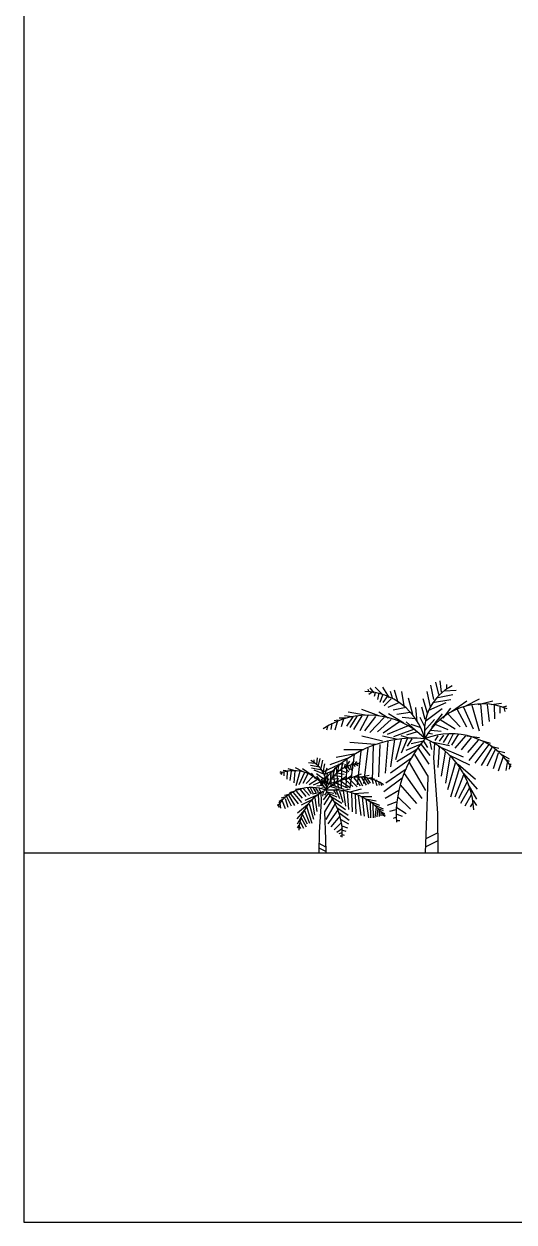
# Model space of a CAD drawing. Header units: inches. Extents: x -59 to 212, y 9 to 737.
# Drawn here: x 76.06 to 83.37, y 11.72 to 29.6 of the extents above; entities that cross this region are included whole.
import ezdxf

# ---------------------------------------------------------------- set-up
doc = ezdxf.new("R2010")
doc.units = ezdxf.units.IN
doc.header["$MEASUREMENT"] = 0
doc.layers.add('BN', color=1, linetype='Continuous')

msp = doc.modelspace()

# ---------------------------------------------------------------- linework, layer by layer
msp.add_line((76.05983, 17.23108), (115.19793, 17.23108))
msp.add_lwpolyline([(115.19793, 47.4751), (76.05983, 47.4751), (76.05983, 11.72189), (115.19793, 11.72189)], close=True)
at = {"layer": 'BN', "color": 3}
for p, q in [((81.20843, 19.62947), (81.19396, 19.66663)), ((81.28092, 19.62017), (81.22295, 19.69449)), ((81.40415, 19.5923), (81.29543, 19.70379)), ((81.51286, 19.54584), (81.41138, 19.70379)), ((82.17248, 19.51794), (82.12902, 19.73169)), ((82.24497, 19.5923), (82.20147, 19.77815)), ((82.28847, 19.62947), (82.26672, 19.79672)), ((82.36096, 19.74095), (82.36096, 19.67593)), ((81.25193, 19.62947), (81.2012, 19.5923)), ((81.29543, 19.62017), (81.28092, 19.5644)), ((81.35341, 19.62017), (81.33166, 19.51794)), ((81.40415, 19.583), (81.36792, 19.47148)), ((81.47663, 19.5644), (81.41138, 19.47148)), ((81.53461, 19.52724), (81.43313, 19.42502)), ((81.55636, 19.53654), (81.52737, 19.63877)), ((81.63612, 19.49008), (81.58538, 19.65733)), ((81.73032, 19.42502), (81.6941, 19.63877)), ((81.86082, 19.29493), (81.79557, 19.53654)), ((82.07828, 19.31349), (82.01303, 19.52724)), ((82.12175, 19.40642), (82.07101, 19.63877)), ((82.15073, 19.47148), (82.42621, 19.51794)), ((82.20875, 19.54584), (82.4552, 19.5923)), ((82.33197, 19.64803), (82.50593, 19.65733)), ((82.43345, 19.34139), (82.66538, 19.49938)), ((82.65091, 19.42502), (82.85386, 19.52724)), ((82.83211, 19.44362), (83.04957, 19.49938)), ((81.15046, 19.28563), (80.89673, 19.33209)), ((81.35341, 19.27633), (81.09972, 19.36925)), ((81.49115, 19.23917), (81.35341, 19.33209)), ((81.65783, 19.47148), (81.48387, 19.39715)), ((81.75931, 19.39715), (81.5636, 19.35995)), ((81.81732, 19.32279), (81.62161, 19.29493)), ((81.92603, 19.1927), (81.90428, 19.39715)), ((82.04202, 19.22057), (81.99128, 19.40642)), ((82.29571, 19.37855), (82.05653, 19.202)), ((82.1, 19.35995), (82.35372, 19.47148)), ((82.31022, 19.23917), (82.42621, 19.38785)), ((82.52045, 19.36925), (82.65815, 19.10908)), ((82.61465, 19.40642), (82.75962, 19.08118)), ((82.73787, 19.43432), (82.84662, 19.05332)), ((82.86837, 19.45288), (82.89736, 19.12764)), ((82.96985, 19.44362), (82.99883, 19.1927)), ((83.02782, 19.44362), (83.18003, 19.46218)), ((83.07132, 19.43432), (83.07856, 19.22987)), ((83.15832, 19.40642), (83.15832, 19.31349)), ((83.19455, 19.40642), (83.2598, 19.42502)), ((83.2163, 19.39715), (83.23077, 19.34139)), ((80.65028, 19.16484), (80.63581, 19.07188)), ((80.74452, 19.2113), (80.68655, 19.202)), ((80.73728, 19.202), (80.69378, 19.06262)), ((80.86051, 19.23917), (80.75903, 19.23917)), ((80.82425, 19.22987), (80.78802, 19.10908)), ((80.95475, 19.25777), (80.83876, 19.27633)), ((80.96198, 19.25777), (80.86775, 19.11838)), ((81.02723, 19.27633), (80.91848, 19.09978)), ((81.09972, 19.27633), (80.9765, 19.07188)), ((81.18668, 19.27633), (81.0707, 19.05332)), ((81.30267, 19.26703), (81.13595, 19.05332)), ((81.43313, 19.24847), (81.21567, 19.02542)), ((81.53461, 19.22057), (81.33166, 19.03472)), ((81.65783, 19.1834), (81.41866, 19.01615)), ((81.72308, 19.16484), (81.49838, 19.30423)), ((81.89705, 19.22987), (81.70133, 19.24847)), ((81.89705, 19.06262), (81.75931, 19.1834)), ((81.96953, 19.09978), (81.83183, 19.14624)), ((82.04202, 19.09978), (81.96953, 19.24847)), ((82.17976, 19.22057), (82.03478, 19.05332)), ((82.29571, 19.30423), (82.13626, 19.09978)), ((82.20147, 19.14624), (82.38271, 19.07188)), ((82.26672, 19.22057), (82.49142, 19.08118)), ((82.38271, 19.30423), (82.56391, 19.10908)), ((80.58507, 19.10908), (80.57056, 19.06262)), ((81.40415, 18.89533), (81.09972, 18.96969)), ((81.63612, 18.92323), (81.40415, 18.96969)), ((81.78833, 19.12764), (81.47663, 18.99755)), ((81.86806, 19.07188), (81.57087, 18.96039)), ((81.80281, 18.94179), (81.68686, 18.97895)), ((81.92603, 19.03472), (81.76658, 18.98825)), ((82.09276, 19.01615), (82.15073, 19.00685)), ((82.12902, 19.06262), (82.28123, 19.04402)), ((82.2305, 18.97895), (82.187, 18.90463)), ((82.31746, 18.98825), (82.25221, 18.89533)), ((82.38995, 19.00685), (82.31022, 18.87677)), ((82.46243, 19.00685), (82.38271, 18.84887)), ((82.54216, 19.00685), (82.43345, 18.83957)), ((82.64363, 18.97895), (82.48418, 18.7931)), ((82.73063, 18.95109), (82.57842, 18.76524)), ((82.66538, 18.97895), (82.85386, 18.95109)), ((81.29543, 18.84887), (80.91848, 18.87677)), ((81.18668, 18.7931), (81.12143, 18.26342)), ((81.26641, 18.8303), (81.25193, 18.30988)), ((81.36792, 18.84887), (81.34617, 18.36564)), ((81.48387, 18.89533), (81.44765, 18.4214)), ((81.58538, 18.92323), (81.52737, 18.51433)), ((81.68686, 18.92323), (81.59986, 18.61655)), ((81.9188, 18.77454), (81.62161, 18.58869)), ((81.77382, 18.93249), (81.68686, 18.71878)), ((81.96953, 18.84887), (81.75207, 18.75594)), ((81.84631, 18.93249), (81.77382, 18.821)), ((82.02027, 18.89533), (81.83183, 18.85817)), ((81.94055, 18.7931), (82.1, 18.55149)), ((81.98405, 18.84887), (82.11451, 18.68162)), ((82.02027, 18.89533), (82.07828, 18.8024)), ((82.11451, 18.88603), (82.13626, 18.77454)), ((82.1435, 18.88603), (82.40446, 18.8303)), ((82.17976, 18.86747), (82.16881, 18.65023)), ((82.25221, 18.8117), (82.2305, 18.50503)), ((82.23773, 18.821), (82.60741, 18.66302)), ((82.83211, 18.91393), (82.67266, 18.72808)), ((82.91187, 18.87677), (82.69437, 18.60725)), ((82.9916, 18.84887), (82.78137, 18.57009)), ((82.86837, 18.91393), (83.01335, 18.86747)), ((83.03506, 18.8024), (82.87561, 18.53293)), ((83.02058, 18.821), (83.14381, 18.7931)), ((80.38482, 18.61835), (80.38482, 18.58177)), ((80.42559, 18.55564), (80.43783, 18.64972)), ((80.45006, 18.53474), (80.47453, 18.63928)), ((80.49084, 18.49291), (80.51528, 18.61314)), ((80.91848, 18.65372), (80.6213, 18.54219)), ((80.99825, 18.70948), (80.71553, 18.65372)), ((81.12143, 18.76524), (80.83152, 18.76524)), ((80.87498, 18.61655), (80.86051, 18.19839)), ((80.86187, 18.5086), (80.91895, 18.59745)), ((80.98373, 18.70018), (80.91848, 18.19839)), ((80.92303, 18.53474), (80.98418, 18.59745)), ((80.99234, 18.55041), (81.02495, 18.59222)), ((81.08521, 18.74664), (81.02723, 18.24485)), ((81.83907, 18.64442), (81.52737, 18.4214)), ((81.88257, 18.70018), (82.08552, 18.36564)), ((82.33921, 18.73734), (82.28123, 18.37494)), ((82.4117, 18.66302), (82.34645, 18.27272)), ((82.39718, 18.69088), (82.70165, 18.54219)), ((83.0858, 18.76524), (82.96261, 18.52363)), ((83.1293, 18.71878), (83.05681, 18.48647)), ((83.10755, 18.75594), (83.23077, 18.72808)), ((83.20178, 18.65372), (83.1293, 18.44927)), ((83.16556, 18.70948), (83.29602, 18.63515)), ((83.24528, 18.62585), (83.29602, 18.59795)), ((79.91593, 18.43017), (79.87922, 18.44064)), ((79.90369, 18.42496), (79.89555, 18.3936)), ((80.00971, 18.4511), (79.92409, 18.46154)), ((79.9363, 18.43017), (79.9363, 18.3779)), ((79.98524, 18.44587), (79.98117, 18.33086)), ((80.1198, 18.4511), (79.99747, 18.48246)), ((80.04232, 18.4511), (80.02601, 18.30996)), ((80.0994, 18.45631), (80.08309, 18.27336)), ((80.22172, 18.44064), (80.10756, 18.49814)), ((80.1728, 18.44587), (80.11163, 18.23155)), ((80.24212, 18.43017), (80.16057, 18.24723)), ((80.34404, 18.3936), (80.21358, 18.48246)), ((80.40112, 18.56608), (80.30327, 18.57131)), ((80.47044, 18.5086), (80.33181, 18.53474)), ((80.50307, 18.46677), (80.34811, 18.49291)), ((80.41336, 18.3361), (80.34811, 18.41973)), ((80.53161, 18.40404), (80.38889, 18.46677)), ((80.42152, 18.4145), (80.55606, 18.31519)), ((80.51938, 18.43017), (80.54791, 18.56087)), ((80.75176, 18.54219), (80.52706, 18.44)), ((80.65756, 18.44927), (80.52706, 18.39354)), ((80.54382, 18.3779), (80.58053, 18.49814)), ((80.56422, 18.32563), (80.59276, 18.43017)), ((80.62946, 18.30996), (80.6417, 18.42496)), ((80.63581, 18.4214), (80.63581, 18.23555)), ((80.6648, 18.44927), (80.69378, 18.22625)), ((80.66615, 18.36746), (80.70285, 18.50337)), ((80.71553, 18.49573), (80.74452, 18.20765)), ((80.72325, 18.42496), (80.83333, 18.40404)), ((80.73955, 18.44064), (80.75993, 18.56087)), ((80.78033, 18.46677), (80.87818, 18.42496)), ((80.80253, 18.57939), (80.78802, 18.19839)), ((80.79254, 18.47723), (80.82108, 18.57131)), ((80.83741, 18.50337), (80.85371, 18.56087)), ((80.84964, 18.49814), (80.90672, 18.44064)), ((80.88225, 18.51904), (80.91895, 18.46677)), ((80.92303, 18.5295), (80.9434, 18.46677)), ((80.95156, 18.55041), (80.9638, 18.49291)), ((80.98418, 18.55041), (80.99234, 18.51904)), ((81.00864, 18.55564), (81.03718, 18.53474)), ((81.03311, 18.55564), (81.04126, 18.57654)), ((81.75931, 18.47717), (81.45488, 18.27272)), ((81.80281, 18.57939), (82.04926, 18.16119)), ((82.49142, 18.57009), (82.37547, 18.17049)), ((82.55667, 18.50503), (82.41893, 18.059)), ((82.53492, 18.55149), (82.79588, 18.32848)), ((83.26703, 18.57939), (83.24528, 18.45857)), ((83.30326, 18.54219), (83.29602, 18.47717)), ((83.30326, 18.55149), (83.32501, 18.55149)), ((80.29511, 18.40927), (80.21765, 18.26292)), ((80.37258, 18.37269), (80.27066, 18.26292)), ((80.43783, 18.32563), (80.31143, 18.24723)), ((80.47453, 18.28383), (80.37258, 18.242)), ((80.42152, 18.37269), (80.51121, 18.25769)), ((80.51528, 18.23679), (80.42966, 18.22632)), ((80.53433, 18.30988), (80.47632, 18.26342)), ((80.48674, 18.32563), (80.56829, 18.23155)), ((80.59231, 18.37494), (80.49083, 18.31918)), ((80.54881, 18.31918), (80.53433, 18.25412)), ((80.56422, 18.25769), (80.60499, 18.34133)), ((80.58507, 18.35634), (80.58507, 18.25412)), ((80.60499, 18.25769), (80.68245, 18.28383)), ((80.64577, 18.33086), (80.75586, 18.34133)), ((80.64577, 18.23679), (80.72325, 18.30473)), ((80.66207, 18.242), (80.82924, 18.17928)), ((80.69061, 18.38313), (80.8007, 18.36746)), ((80.70692, 18.27336), (80.88225, 18.20019)), ((80.74362, 18.29429), (80.87002, 18.37269)), ((80.78033, 18.30473), (80.91486, 18.21065)), ((80.84964, 18.32563), (80.9638, 18.22109)), ((80.87409, 18.3361), (80.95156, 18.38837)), ((80.90672, 18.34133), (81.02904, 18.21586)), ((80.95156, 18.357), (81.09426, 18.40927)), ((80.9801, 18.35177), (81.07389, 18.23155)), ((81.04535, 18.357), (81.11059, 18.23155)), ((81.06572, 18.36223), (81.20844, 18.38837)), ((81.09426, 18.357), (81.16358, 18.242)), ((81.13504, 18.357), (81.19621, 18.25769)), ((81.17174, 18.34656), (81.22475, 18.26815)), ((81.17581, 18.34656), (81.24106, 18.357)), ((81.22882, 18.3361), (81.2859, 18.3361)), ((81.24922, 18.33086), (81.2696, 18.26292)), ((81.29406, 18.32042), (81.32668, 18.31519)), ((81.29814, 18.31519), (81.3226, 18.23679)), ((81.34707, 18.29429), (81.35521, 18.242)), ((81.38375, 18.26292), (81.39192, 18.23679)), ((81.70133, 18.34708), (81.4259, 18.14263)), ((81.67235, 18.24485), (81.91156, 17.96608)), ((81.73032, 18.4121), (81.99128, 18.0404)), ((82.61465, 18.39354), (82.48418, 18.059)), ((82.66538, 18.28202), (82.54216, 18.0404)), ((82.61465, 18.4121), (82.81763, 18.17979)), ((82.6799, 18.25412), (82.81036, 18.0311)), ((79.96486, 18.06428), (79.89555, 18.04861)), ((80.01378, 18.10088), (79.94446, 18.08519)), ((79.9771, 18.06951), (80.04639, 17.93361)), ((80.00564, 18.09042), (80.09533, 17.93884)), ((80.0994, 18.15315), (80.01785, 18.12701)), ((80.03008, 18.11655), (80.14834, 17.95974)), ((80.07493, 18.13225), (80.19727, 17.98064)), ((80.21358, 18.18973), (80.10756, 18.17405)), ((80.1198, 18.15315), (80.20949, 18.04861)), ((80.17688, 18.17405), (80.2625, 18.06951)), ((80.22581, 18.18973), (80.3155, 18.08519)), ((80.45413, 18.10088), (80.24619, 18.01201)), ((80.28289, 18.20542), (80.34404, 18.11132)), ((80.32774, 18.20542), (80.37258, 18.11655)), ((80.50714, 18.13746), (80.36035, 18.10611)), ((80.36851, 18.20542), (80.41336, 18.13225)), ((80.40929, 18.19496), (80.44599, 18.14269)), ((80.44599, 18.09565), (80.4582, 17.92314)), ((80.4582, 18.18973), (80.48267, 18.14792)), ((80.48674, 18.12701), (80.4929, 18.00482)), ((80.53568, 18.21065), (80.50307, 18.20542)), ((80.52345, 18.13746), (80.51121, 18.07474)), ((80.59683, 18.11655), (80.52345, 18.02247)), ((80.6213, 18.08519), (80.53161, 17.94928)), ((80.57645, 18.14269), (80.54382, 18.09042)), ((80.57645, 18.14269), (80.68245, 18.12178)), ((80.60499, 18.11655), (80.72732, 18.06428)), ((80.62946, 18.22109), (80.71915, 18.19496)), ((80.63353, 18.07474), (80.8007, 17.9702)), ((80.67431, 18.16359), (80.71508, 18.10088)), ((80.69878, 18.16882), (80.764, 18.18973)), ((80.71508, 18.16359), (80.764, 18.04338)), ((80.764, 18.15838), (80.81294, 17.98588)), ((80.79254, 18.15838), (80.92303, 18.18452)), ((80.82108, 18.15838), (80.85371, 17.92837)), ((80.87818, 18.14269), (80.89856, 17.8761)), ((80.92303, 18.14269), (81.09426, 18.18452)), ((80.9434, 18.11655), (80.95564, 17.84474)), ((80.98418, 18.11655), (81.19621, 18.13225)), ((81.0005, 18.10611), (81.00864, 17.81337)), ((81.04535, 18.08519), (81.08205, 17.78724)), ((81.08205, 18.06951), (81.24513, 18.06951)), ((81.10243, 18.05905), (81.13504, 17.77679)), ((81.6506, 18.16119), (81.44765, 18.0404)), ((81.63612, 18.06827), (81.82456, 17.88242)), ((82.70165, 18.19839), (82.57118, 17.96608)), ((82.73063, 18.09617), (82.6364, 17.92888)), ((79.85477, 17.94928), (79.84254, 17.94928)), ((79.85477, 17.94405), (79.85885, 17.90747)), ((79.93223, 18.03815), (79.85885, 17.99634)), ((79.88739, 17.99111), (79.85885, 17.97541)), ((79.87515, 17.96497), (79.88739, 17.89701)), ((79.91185, 18.00678), (79.95263, 17.89178)), ((79.95263, 18.04338), (79.9934, 17.9127)), ((80.28696, 17.94928), (80.14017, 17.82383)), ((80.36444, 18.02768), (80.19318, 17.94405)), ((80.27473, 17.92314), (80.35221, 17.67225)), ((80.31143, 17.95974), (80.37665, 17.73497)), ((80.35628, 18.01201), (80.39298, 17.79247)), ((80.39705, 18.05382), (80.42966, 17.84997)), ((80.65391, 18.03291), (80.53975, 17.84474)), ((80.69878, 17.96497), (80.56015, 17.72973)), ((80.67838, 18.00155), (80.85371, 17.8761)), ((80.72325, 17.90747), (80.89449, 17.79247)), ((81.15134, 18.03815), (81.31037, 18.00678)), ((81.15951, 18.03291), (81.19621, 17.75066)), ((81.19621, 18.00678), (81.36338, 17.94405)), ((81.22068, 17.98588), (81.22882, 17.75066)), ((81.26143, 17.96497), (81.2696, 17.75066)), ((81.28999, 17.94405), (81.41639, 17.88657)), ((81.31037, 17.91791), (81.29406, 17.75587)), ((81.33891, 17.89178), (81.3226, 17.76633)), ((81.34298, 17.89178), (81.41639, 17.86043)), ((81.62161, 17.99394), (81.47663, 17.93818)), ((81.6071, 17.91962), (81.75931, 17.81739)), ((82.75238, 17.97534), (82.71616, 17.91962)), ((82.75962, 18.01254), (82.81036, 17.93818)), ((80.24212, 17.87087), (80.12794, 17.7402)), ((80.20542, 17.782), (80.13203, 17.65656)), ((80.19318, 17.75066), (80.26657, 17.61998)), ((80.21358, 17.7977), (80.28289, 17.66179)), ((80.24212, 17.86043), (80.3155, 17.67225)), ((80.73955, 17.87087), (80.59276, 17.66179)), ((80.77216, 17.77679), (80.63761, 17.61998)), ((80.75586, 17.8343), (80.91079, 17.71929)), ((80.7844, 17.72973), (80.89856, 17.66179)), ((81.35521, 17.8761), (81.35521, 17.77156)), ((81.37968, 17.84997), (81.43676, 17.8186)), ((81.38375, 17.83951), (81.38375, 17.782)), ((81.40415, 17.8186), (81.41229, 17.782)), ((81.41229, 17.81337), (81.44493, 17.78724)), ((81.6071, 17.87315), (81.51286, 17.84525)), ((81.61437, 17.76163), (81.5636, 17.74303)), ((81.61437, 17.71517), (81.66511, 17.71517)), ((81.62161, 17.80809), (81.70133, 17.78019)), ((80.16057, 17.64612), (80.13203, 17.60429)), ((80.16464, 17.62519), (80.18502, 17.59385)), ((80.17688, 17.69316), (80.22988, 17.59906)), ((80.79254, 17.67746), (80.68654, 17.57292)), ((80.80887, 17.59385), (80.72325, 17.53635)), ((80.8007, 17.53112), (80.75586, 17.51542)), ((80.8007, 17.63566), (80.88225, 17.60429)), ((80.80887, 17.56771), (80.86187, 17.55202)), ((82.23275, 17.52714), (82.05147, 17.43774)), ((80.45694, 17.37308), (80.5589, 17.32279)), ((80.80477, 17.47885), (80.77623, 17.47885)), ((80.80477, 17.50498), (80.83333, 17.49452)), ((82.23275, 17.41097), (82.05147, 17.32157)), ((80.45694, 17.30773), (80.5589, 17.25745))]:
    msp.add_line(p, q, dxfattribs=at)
for points in [[(82.16832, 18.64869), (82.22521, 17.82189), (82.23351, 17.23108)], [(82.08406, 18.35975), (82.05893, 17.6354), (82.0446, 17.23108)], [(80.49318, 18.00395), (80.46118, 17.53888), (80.45685, 17.23108)], [(80.54057, 17.84143), (80.55471, 17.43398), (80.5619, 17.23108)]]:
    msp.add_lwpolyline(points, dxfattribs=at)
for centre, radius, start, end in [((82.77072, 19.05725), 0.73931, 115.88771, 189.715), ((81.1199, 18.68672), 0.95233, 16.118, 88.59681), ((82.89488, 18.48148), 0.9712, 67.4695, 152.32885), ((81.19145, 18.07824), 1.20705, 45.6787, 123.80728), ((82.42692, 17.9429), 1.06448, 32.4678, 111.61689), ((81.86116, 17.22988), 1.71146, 84.17727, 144.01223), ((83.30971, 17.80007), 1.6991, 138.62152, 183.8057), ((81.53993, 17.81769), 1.22818, 2.5867, 66.2408), ((80.15433, 18.23377), 0.41586, 350.285, 64.11229), ((80.08449, 17.9099), 0.5463, 27.67115, 112.5305), ((81.08292, 18.02534), 0.53568, 91.40319, 163.882), ((81.04267, 17.68308), 0.67897, 56.19272, 134.3213), ((80.34771, 17.60695), 0.59877, 68.38311, 147.5322), ((80.84664, 17.53652), 0.69085, 113.7592, 177.4133), ((80.66596, 17.20587), 0.96269, 35.98777, 95.82273), ((79.85115, 17.5266), 0.95574, 356.1943, 41.37848)]:
    msp.add_arc(centre, radius, start, end, dxfattribs=at)

doc.saveas('drawing.dxf')
